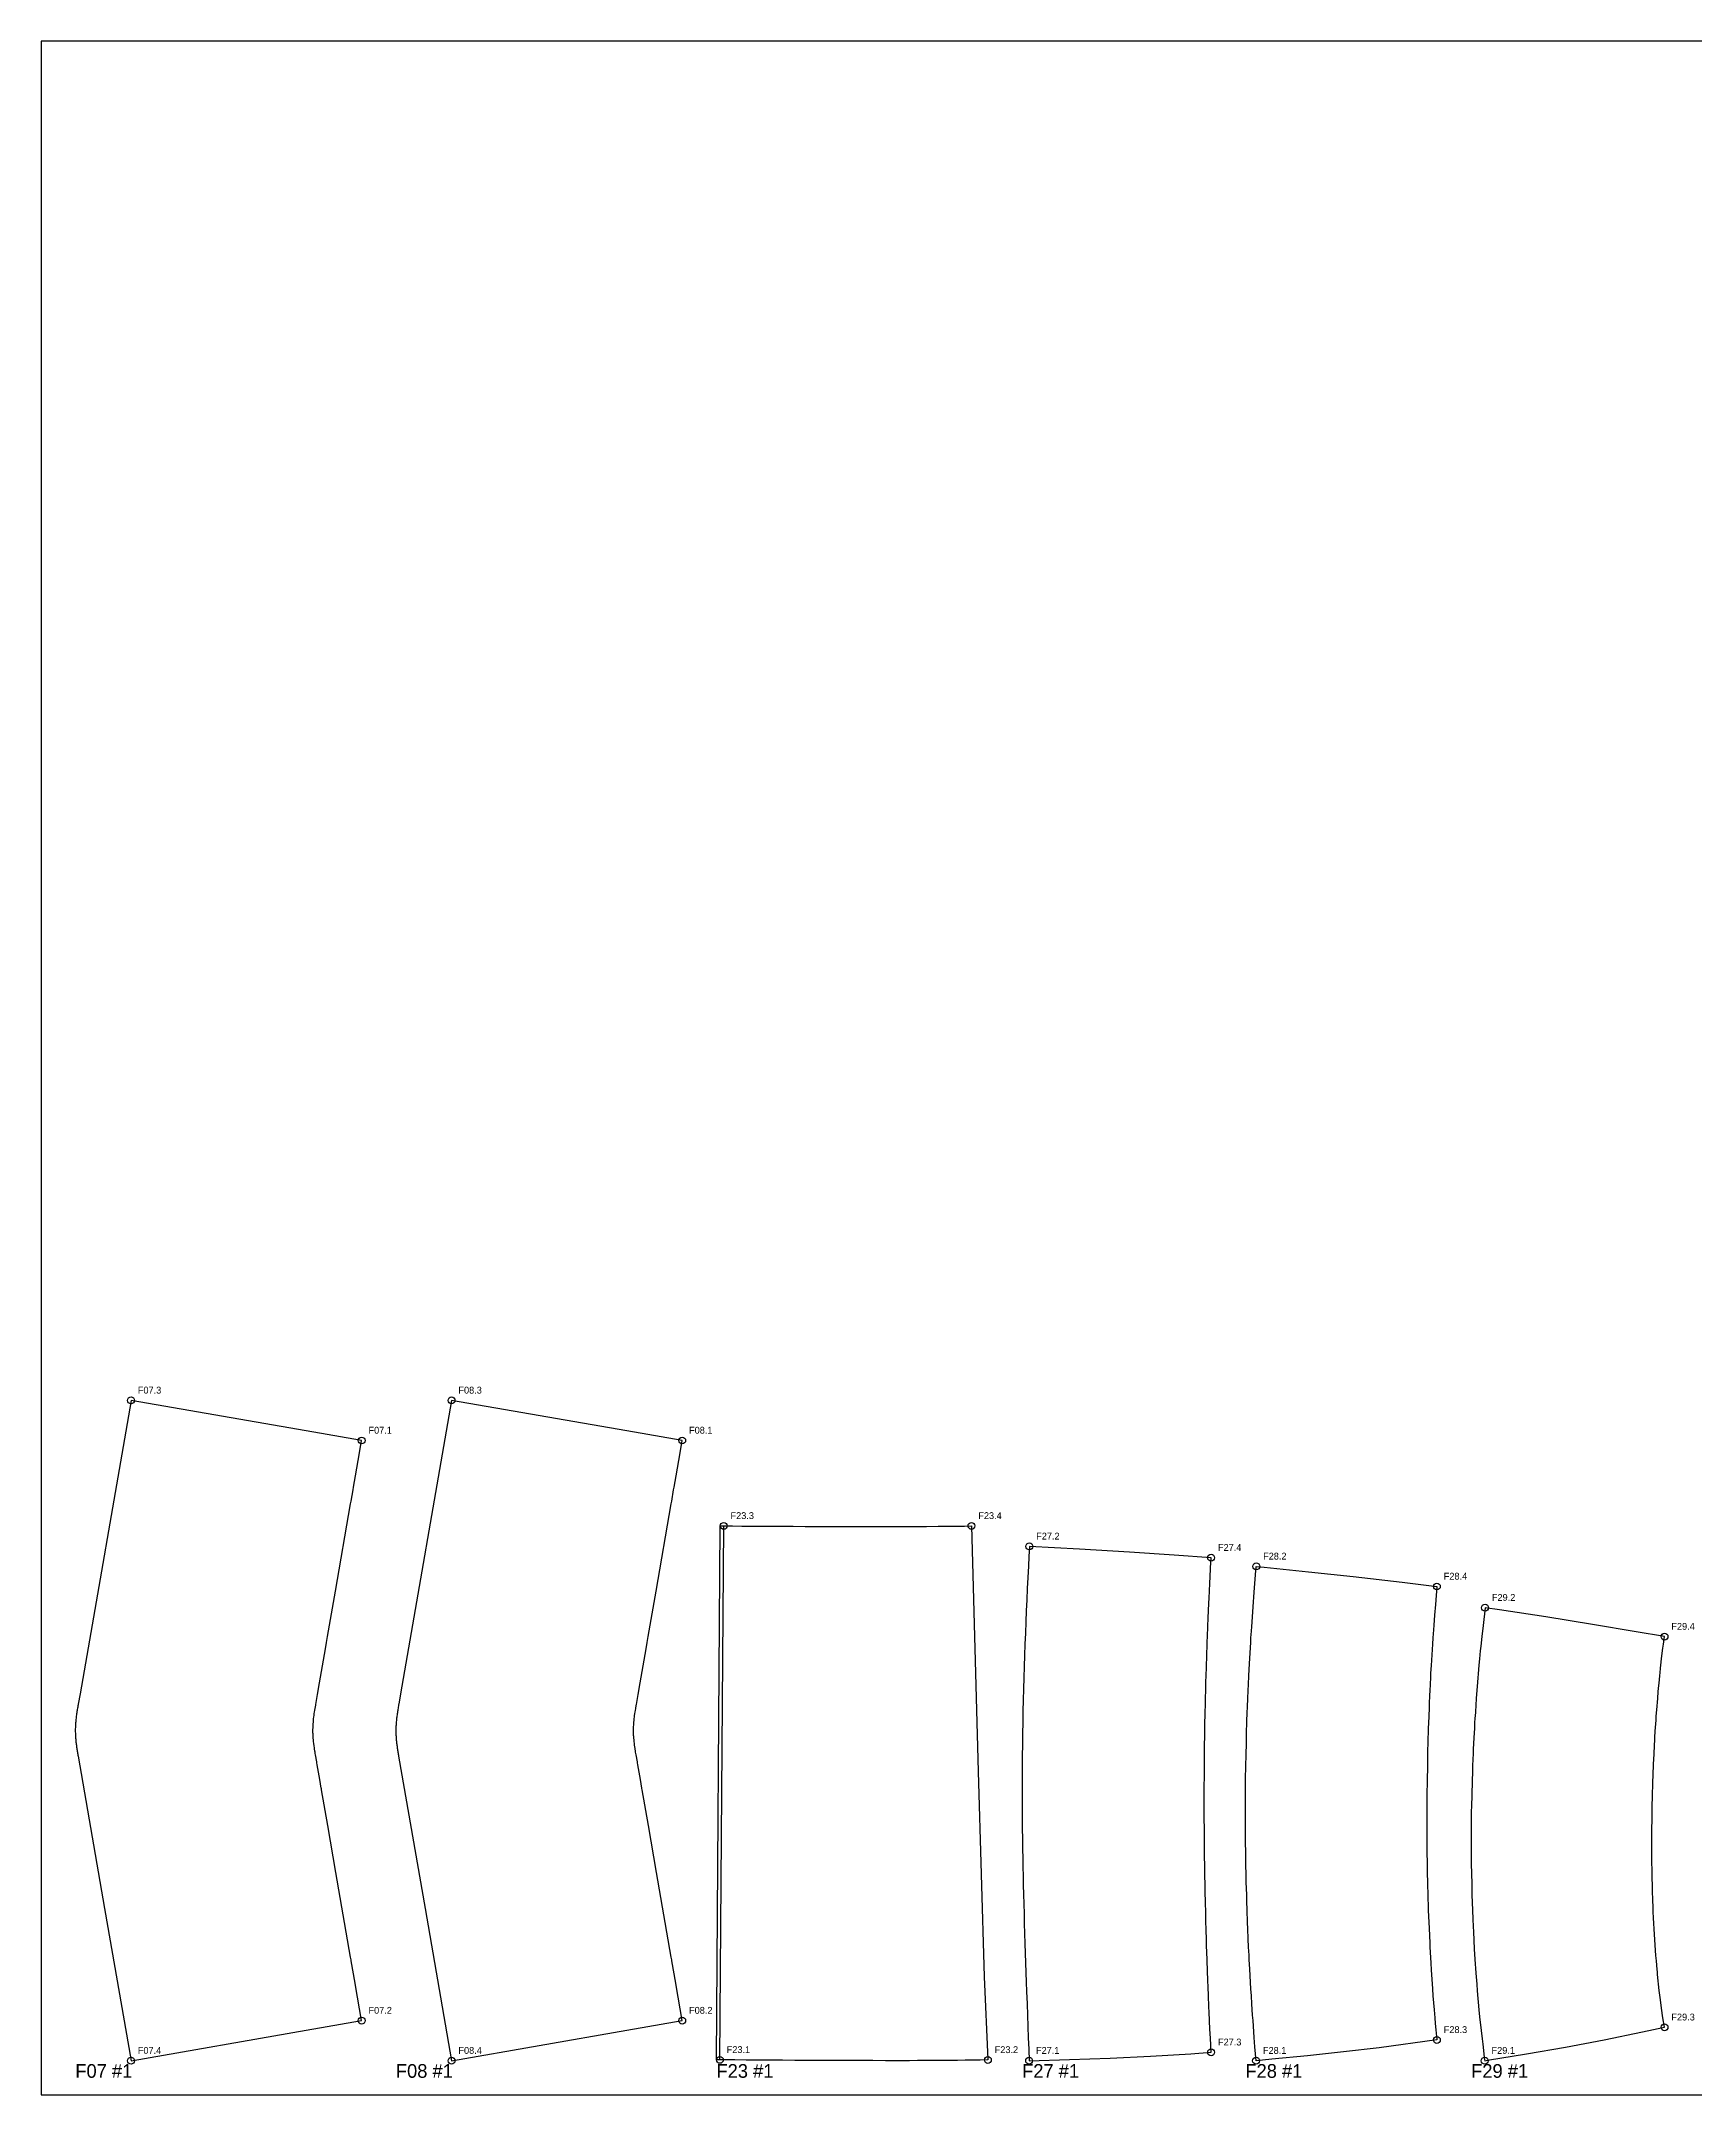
# Model space of a CAD drawing. Header units: millimetres. Extents: x 0 to 1000, y 0 to 600.
# Drawn here: x 0 to 483, y 0 to 600 of the extents above; entities that cross this region are included whole.
import ezdxf

# ---------------------------------------------------------------- set-up
doc = ezdxf.new("R2010")
doc.units = ezdxf.units.MM
for name, color, linetype in [('CUT', 7, 'Continuous'), ('LABEL', 3, 'Continuous'), ('REFERENCE', 3, 'Continuous'), ('SHEET_NONCUT', 8, 'Continuous')]:
    doc.layers.add(name, color=color, linetype=linetype)

msp = doc.modelspace()

# ---------------------------------------------------------------- linework, layer by layer
at = {"layer": 'CUT'}
for points in [[(93.02, 187.54), (93.65, 191.18), (77.49, 193.98), (26.27, 202.89), (11.38, 117.21), (10.85, 114.19), (10.8, 113.92), (10.75, 113.64), (10.69, 113.27), (10.63, 112.95), (10.58, 112.63), (10.53, 112.31), (10.48, 111.98), (10.43, 111.66), (10.38, 111.34), (10.33, 111.01), (10.29, 110.69), (10.25, 110.36), (10.21, 110.04), (10.18, 109.7), (10.14, 109.36), (10.11, 109.01), (10.09, 108.73), (10.06, 108.37), (10.04, 108.05), (10.03, 107.69), (10.01, 107.32), (10, 106.96), (10, 106.63), (10, 106.33), (10, 106.03), (10.01, 105.73), (10.02, 105.44), (10.03, 105.14), (10.04, 104.84), (10.06, 104.54), (10.08, 104.25), (10.11, 103.95), (10.13, 103.65), (10.16, 103.36), (10.19, 103.06), (10.22, 102.77), (10.26, 102.47), (10.3, 102.18), (10.33, 101.88), (10.38, 101.59), (10.42, 101.29), (10.46, 101), (10.51, 100.7), (10.56, 100.41), (10.6, 100.12), (10.65, 99.82), (10.7, 99.53), (10.75, 99.24), (10.81, 98.94), (18.54, 54.47), (26.27, 10), (77.49, 18.91), (93.65, 21.71), (91.86, 32.01), (91.75, 32.63), (90.61, 39.22), (90.58, 39.42), (90.44, 40.22), (86.14, 64.98), (83.76, 78.72), (81.96, 89.13), (81.9, 89.47), (81.87, 89.64), (81.44, 92.1), (80.68, 96.47), (80.59, 96.99), (80.54, 97.3), (80.18, 99.37), (80.11, 99.77), (80.04, 100.15), (79.99, 100.47), (79.88, 101.14), (79.88, 101.17), (79.87, 101.22), (79.74, 102.13), (79.7, 102.38), (79.68, 102.61), (79.59, 103.39), (79.58, 103.45), (79.57, 103.51), (79.57, 103.52), (79.57, 103.56), (79.5, 104.44), (79.49, 104.63), (79.48, 104.75), (79.46, 105), (79.46, 105.01), (79.46, 105.16), (79.45, 105.17), (79.45, 105.26), (79.44, 105.52), (79.43, 105.77), (79.43, 105.99), (79.43, 106.13), (79.43, 106.45), (79.43, 106.49), (79.45, 107.49), (79.47, 108.09), (79.48, 108.14), (79.48, 108.25), (79.55, 109.07), (79.57, 109.31), (79.63, 109.88), (79.7, 110.45), (79.76, 110.89), (79.82, 111.35), (79.91, 111.9), (79.96, 112.26), (79.99, 112.39), (80.06, 112.84), (80.24, 113.86), (80.27, 114.04), (80.48, 115.26), (80.78, 117.02), (81.37, 120.36), (83.1, 130.34), (83.42, 132.21), (83.71, 133.88), (86.02, 147.18), (90.44, 172.68), (90.51, 173.08), (90.58, 173.47), (91.15, 176.77), (91.29, 177.56), (91.86, 180.86)], [(186.67, 187.54), (187.3, 191.18), (171.14, 193.98), (119.92, 202.89), (105.03, 117.21), (104.5, 114.19), (104.45, 113.92), (104.4, 113.64), (104.34, 113.27), (104.28, 112.95), (104.23, 112.63), (104.18, 112.31), (104.13, 111.98), (104.08, 111.66), (104.03, 111.34), (103.98, 111.01), (103.94, 110.69), (103.9, 110.37), (103.86, 110.04), (103.83, 109.7), (103.79, 109.36), (103.76, 109.02), (103.74, 108.73), (103.71, 108.37), (103.69, 108.05), (103.68, 107.69), (103.66, 107.32), (103.65, 106.96), (103.65, 106.63), (103.65, 106.33), (103.65, 106.03), (103.66, 105.73), (103.67, 105.44), (103.68, 105.14), (103.69, 104.84), (103.71, 104.54), (103.73, 104.25), (103.75, 103.95), (103.78, 103.65), (103.81, 103.36), (103.84, 103.06), (103.87, 102.77), (103.91, 102.47), (103.94, 102.18), (103.98, 101.88), (104.02, 101.59), (104.07, 101.29), (104.11, 101), (104.16, 100.7), (104.2, 100.41), (104.25, 100.12), (104.3, 99.82), (104.35, 99.53), (104.4, 99.24), (104.45, 98.94), (112.19, 54.47), (119.92, 10), (171.14, 18.91), (187.3, 21.71), (185.51, 32.01), (185.4, 32.63), (184.26, 39.22), (184.23, 39.42), (184.09, 40.22), (179.79, 64.98), (177.41, 78.72), (175.61, 89.13), (175.55, 89.47), (175.52, 89.64), (175.09, 92.1), (174.33, 96.47), (174.24, 96.99), (174.19, 97.3), (173.83, 99.37), (173.76, 99.77), (173.69, 100.15), (173.64, 100.47), (173.53, 101.14), (173.53, 101.17), (173.52, 101.22), (173.39, 102.13), (173.35, 102.38), (173.32, 102.61), (173.24, 103.39), (173.23, 103.45), (173.22, 103.51), (173.22, 103.52), (173.22, 103.56), (173.15, 104.44), (173.14, 104.63), (173.13, 104.75), (173.11, 105), (173.11, 105.01), (173.1, 105.16), (173.1, 105.17), (173.1, 105.26), (173.09, 105.52), (173.08, 105.77), (173.08, 105.99), (173.08, 106.13), (173.08, 106.45), (173.08, 106.49), (173.09, 107.49), (173.12, 108.08), (173.13, 108.14), (173.13, 108.24), (173.2, 109.07), (173.22, 109.31), (173.28, 109.88), (173.35, 110.45), (173.4, 110.89), (173.47, 111.35), (173.56, 111.9), (173.61, 112.26), (173.63, 112.39), (173.71, 112.83), (173.89, 113.86), (173.92, 114.04), (174.13, 115.26), (174.43, 117.01), (175.01, 120.36), (176.75, 130.34), (177.07, 132.21), (177.36, 133.88), (179.67, 147.18), (184.09, 172.68), (184.16, 173.07), (184.23, 173.47), (184.8, 176.77), (184.94, 177.56), (185.51, 180.86)], [(202.02, 166.21), (204.7, 166.2), (206.82, 166.18), (209.66, 166.17), (212.94, 166.15), (216.31, 166.13), (219.74, 166.11), (223.24, 166.1), (226.78, 166.08), (230.35, 166.07), (233.94, 166.06), (237.55, 166.06), (241.15, 166.05), (244.72, 166.05), (248.27, 166.05), (251.78, 166.06), (255.25, 166.07), (258.67, 166.09), (262.03, 166.11), (265.02, 166.14), (267.68, 166.17), (269.74, 166.2), (271.8, 166.23), (273.73, 94.47), (275.56, 34.46), (276.56, 10.34), (276.56, 10.28), (276.57, 10.25), (276.59, 10.22), (274.39, 10.17), (272.18, 10.14), (269.95, 10.11), (267.71, 10.08), (265.43, 10.06), (263.14, 10.04), (260.81, 10.03), (258.45, 10.02), (256.07, 10.01), (253.66, 10), (250.41, 10), (246.7, 10), (242.94, 10.01), (239.15, 10.01), (235.35, 10.02), (231.54, 10.04), (227.74, 10.06), (223.97, 10.07), (220.23, 10.09), (216.56, 10.12), (212.95, 10.14), (209.42, 10.16), (206, 10.18), (202.69, 10.21), (200.46, 10.22), (198.3, 10.24), (197.3, 10.25), (198.42, 166.24), (199.42, 166.23)], [(303.36, 159.46), (288.71, 160.25), (288.56, 157.34), (288.42, 154.43), (288.26, 151.17), (288.1, 147.92), (287.95, 144.67), (287.81, 141.41), (287.67, 138.16), (287.54, 134.9), (287.41, 131.64), (287.3, 128.38), (287.19, 125.13), (287.09, 121.87), (287, 118.61), (286.92, 115.35), (286.85, 112.09), (286.78, 108.83), (286.73, 105.57), (286.69, 102.31), (286.64, 99.05), (286.61, 95.79), (286.59, 92.53), (286.59, 89.26), (286.59, 87.02), (286.6, 84.77), (286.62, 82.55), (286.63, 80.28), (286.66, 77.61), (286.69, 75.01), (286.74, 71.98), (286.78, 68.97), (286.83, 66.54), (286.88, 63.99), (286.94, 61.33), (287.01, 58.59), (287.08, 55.78), (287.15, 52.92), (287.24, 50.03), (287.33, 47.13), (287.42, 44.24), (287.52, 41.37), (287.62, 38.54), (287.72, 35.78), (287.82, 32.95), (287.91, 30.23), (288.05, 26.62), (288.17, 23.28), (288.29, 19.96), (288.41, 16.64), (288.53, 13.32), (288.64, 10), (300.47, 10.32), (312.3, 10.74), (324.12, 11.31), (335.93, 12.04), (341.82, 12.45), (341.6, 16.55), (341.46, 19.24), (341.22, 24.2), (341.15, 25.73), (341.03, 29.07), (340.93, 31.44), (340.84, 33.45), (340.66, 39.18), (340.55, 42.01), (340.51, 43.3), (340.45, 45.63), (340.38, 48.07), (340.29, 50.98), (340.24, 52.87), (340.15, 56.56), (340.1, 58.99), (340.06, 60.97), (339.99, 64.6), (339.95, 67.11), (339.92, 69.52), (339.9, 69.92), (339.89, 72.14), (339.84, 77.53), (339.84, 78.4), (339.83, 80.05), (339.83, 80.61), (339.82, 82.52), (339.82, 83.2), (339.82, 83.43), (339.82, 86.36), (339.81, 87.9), (339.81, 88.59), (339.85, 94.59), (339.88, 98.74), (339.91, 101.6), (339.97, 105.42), (340.02, 108.68), (340.06, 110.98), (340.06, 111.01), (340.06, 111.15), (340.14, 114.63), (340.16, 115.34), (340.25, 118.78), (340.28, 120.13), (340.3, 120.65), (340.35, 122.4), (340.43, 124.92), (340.54, 128.48), (340.78, 134.7), (340.83, 136.11), (340.86, 136.94), (340.96, 139.26), (341.15, 143.67), (341.22, 145.13), (341.42, 149.4), (341.77, 155.77), (341.79, 156.19), (341.82, 156.93), (331.06, 157.71), (318.01, 158.58)], [(352.19, 106.19), (352.26, 108.49), (352.26, 108.52), (352.27, 108.67), (352.39, 112.14), (352.41, 112.85), (352.55, 116.29), (352.61, 117.65), (352.63, 118.16), (352.71, 119.91), (352.83, 122.43), (353.01, 125.99), (353.38, 132.2), (353.46, 133.61), (353.51, 134.44), (353.66, 136.75), (353.96, 141.15), (354.07, 142.62), (354.39, 146.88), (354.91, 153.24), (354.94, 153.66), (355, 154.4), (357.27, 154.18), (370.28, 152.83), (383.3, 151.42), (397.65, 149.76), (407.77, 148.53), (407.33, 143.26), (407.06, 140.11), (406.84, 137.28), (406.74, 135.88), (406.58, 133.53), (406.45, 131.65), (406.08, 125.44), (405.95, 123.18), (405.89, 121.94), (405.69, 118.01), (405.63, 116.82), (405.61, 116.32), (405.54, 114.7), (405.48, 113.25), (405.37, 110.45), (405.25, 107.08), (405.22, 106.2), (405.22, 105.88), (405.16, 104.08), (405.15, 103.71), (405.13, 102.76), (405.07, 100.66), (405, 97.7), (404.89, 90.16), (404.87, 89.21), (404.86, 88.44), (404.84, 84.96), (404.83, 78.66), (404.83, 78.05), (404.82, 77.93), (404.82, 77.64), (404.85, 72.52), (404.87, 71.85), (404.93, 66.77), (404.97, 64.87), (404.97, 64.47), (405.02, 62.46), (405.13, 57.6), (405.21, 55.28), (405.25, 53.92), (405.48, 48.67), (405.67, 44.34), (405.71, 43.15), (405.79, 41.7), (405.96, 38.46), (406.1, 36.54), (406.44, 31.01), (406.61, 28.96), (406.96, 24.88), (407.15, 22.51), (407.31, 20.9), (407.49, 19.01), (407.69, 17.05), (407.75, 16.4), (407.77, 16.07), (390.91, 13.8), (380.45, 12.54), (369.97, 11.41), (359.51, 10.42), (354.95, 10), (354.63, 14.09), (354.42, 16.78), (354.07, 21.73), (353.95, 23.26), (353.73, 26.6), (353.57, 28.96), (353.45, 30.97), (353.12, 36.7), (352.96, 39.52), (352.89, 40.81), (352.78, 43.14), (352.67, 45.58), (352.55, 48.49), (352.47, 50.38), (352.35, 54.07), (352.25, 56.5), (352.21, 58.47), (352.09, 62.11), (352.05, 64.61), (351.99, 67.03), (351.98, 67.43), (351.96, 69.65), (351.86, 75.03), (351.85, 75.9), (351.84, 77.55), (351.83, 78.11), (351.83, 80.02), (351.82, 80.7), (351.82, 80.93), (351.83, 83.86), (351.83, 85.4), (351.85, 86.09), (351.88, 92.1), (351.96, 96.25), (352.01, 99.11), (352.11, 102.93)], [(417.83, 82.32), (417.78, 78.84), (417.77, 72.53), (417.77, 71.92), (417.77, 71.8), (417.78, 71.51), (417.83, 66.39), (417.85, 65.72), (417.97, 60.64), (418, 58.73), (418.01, 58.34), (418.06, 56.32), (418.28, 51.46), (418.35, 49.14), (418.43, 47.79), (418.69, 42.54), (418.96, 38.21), (419.05, 37.03), (419.15, 35.58), (419.4, 32.35), (419.55, 30.42), (420.07, 24.9), (420.26, 22.86), (420.71, 18.79), (420.95, 16.42), (421.15, 14.81), (421.39, 12.93), (421.62, 10.97), (421.7, 10.33), (421.74, 10), (422.53, 10.13), (433.94, 12), (445.35, 14), (456.59, 16.13), (467.8, 18.39), (474.27, 19.75), (473.82, 22.54), (473.41, 25.34), (473.09, 27.76), (472.74, 30.5), (472.26, 35.22), (472.2, 35.92), (472.12, 36.68), (471.89, 39.13), (471.77, 40.74), (471.34, 46.84), (471.03, 51.75), (470.98, 53.47), (470.97, 53.91), (470.81, 57.87), (470.79, 58.69), (470.71, 61.55), (470.68, 63.03), (470.67, 63.78), (470.62, 65.45), (470.6, 68.18), (470.59, 69.1), (470.59, 70.08), (470.58, 71.86), (470.58, 72.26), (470.58, 72.46), (470.58, 72.52), (470.58, 72.55), (470.6, 77.35), (470.6, 77.99), (470.61, 78.49), (470.62, 79.62), (470.66, 82.56), (470.66, 83.22), (470.67, 84.09), (470.75, 87.49), (470.85, 90.93), (470.86, 91.53), (470.93, 93.23), (470.98, 94.67), (471.01, 95.33), (471.07, 96.87), (471.12, 97.82), (471.44, 103.91), (471.47, 104.6), (471.56, 106.04), (471.57, 106.26), (471.79, 109.44), (471.86, 110.62), (472, 112.47), (472.27, 115.8), (472.45, 117.9), (472.78, 121.23), (472.9, 122.53), (472.98, 123.3), (473.13, 124.67), (473.53, 128.27), (473.81, 130.47), (473.96, 131.64), (474.27, 133.88), (465.97, 135.32), (453.2, 137.46), (439.61, 139.63), (426.03, 141.72), (421.84, 142.34), (421.24, 137.09), (420.87, 133.95), (420.59, 131.12), (420.44, 129.72), (420.22, 127.38), (420.05, 125.5), (419.55, 119.31), (419.36, 117.05), (419.27, 115.81), (419, 111.88), (418.92, 110.69), (418.9, 110.2), (418.8, 108.57), (418.72, 107.13), (418.56, 104.32), (418.4, 100.96), (418.36, 100.08), (418.34, 99.76), (418.27, 97.97), (418.25, 97.6), (418.21, 96.64), (418.14, 94.55), (418.03, 91.59), (417.86, 84.05), (417.83, 83.09)]]:
    msp.add_lwpolyline(points, close=True, dxfattribs=at)
at = {"layer": 'REFERENCE'}
msp.add_lwpolyline([(199.42, 166.23), (202.02, 166.21), (204.7, 166.2), (206.82, 166.18), (209.66, 166.17), (212.94, 166.15), (216.31, 166.13), (219.74, 166.11), (223.24, 166.1), (226.78, 166.08), (230.35, 166.07), (233.94, 166.06), (237.55, 166.06), (241.15, 166.05), (244.72, 166.05), (248.27, 166.05), (251.78, 166.06), (255.25, 166.07), (258.67, 166.09), (262.03, 166.11), (265.02, 166.14), (267.68, 166.17), (269.74, 166.2), (271.8, 166.23), (273.73, 94.47), (275.56, 34.46), (276.56, 10.34), (276.56, 10.28), (276.57, 10.25), (276.59, 10.22), (274.39, 10.17), (272.18, 10.14), (269.95, 10.11), (267.71, 10.08), (265.43, 10.06), (263.14, 10.04), (260.81, 10.03), (258.45, 10.02), (256.07, 10.01), (253.66, 10), (250.41, 10), (246.7, 10), (242.94, 10.01), (239.15, 10.01), (235.35, 10.02), (231.54, 10.04), (227.74, 10.06), (223.97, 10.07), (220.23, 10.09), (216.56, 10.12), (212.95, 10.14), (209.42, 10.16), (206, 10.18), (202.69, 10.21), (200.46, 10.22), (198.3, 10.24)], close=True, dxfattribs=at)
for centre in [(26.27, 202.89), (119.92, 202.89), (93.65, 191.18), (187.3, 191.18), (199.42, 166.23), (271.8, 166.23), (288.71, 160.25), (341.82, 156.93), (355, 154.4), (407.77, 148.53), (421.84, 142.34), (474.27, 133.88), (93.65, 21.71), (187.3, 21.71), (474.27, 19.75), (341.82, 12.45), (407.77, 16.07), (26.27, 10), (119.92, 10), (198.3, 10.24), (276.59, 10.22), (288.64, 10), (354.95, 10), (421.74, 10)]:
    msp.add_circle(centre, 1, dxfattribs=at)
at = {"layer": 'SHEET_NONCUT'}
msp.add_lwpolyline([(0, 0), (1000, 0), (1000, 600), (0, 600)], close=True, dxfattribs=at)

# ---------------------------------------------------------------- texts
at = {"layer": 'LABEL'}
for s, p in [('F07 #1', (10, 5)), ('F08 #1', (103.65, 5)), ('F23 #1', (197.3, 5)), ('F27 #1', (286.59, 5)), ('F28 #1', (351.82, 5)), ('F29 #1', (417.77, 5))]:
    msp.add_text(s, height=4, dxfattribs=at).set_placement(p)
at = {"layer": 'REFERENCE'}
for s, p in [('F07.3', (28.27, 204.89)), ('F08.3', (121.92, 204.89)), ('F07.1', (95.65, 193.18)), ('F08.1', (189.3, 193.18)), ('F23.3', (201.42, 168.23)), ('F23.4', (273.8, 168.23)), ('F27.2', (290.71, 162.25)), ('F27.4', (343.82, 158.93)), ('F28.2', (357, 156.4)), ('F28.4', (409.77, 150.53)), ('F29.2', (423.84, 144.34)), ('F29.4', (476.27, 135.88)), ('F07.2', (95.65, 23.71)), ('F08.2', (189.3, 23.71)), ('F28.3', (409.77, 18.07)), ('F29.3', (476.27, 21.75)), ('F07.4', (28.27, 12)), ('F08.4', (121.92, 12)), ('F23.1', (200.3, 12.24)), ('F23.2', (278.59, 12.22)), ('F27.1', (290.64, 12)), ('F27.3', (343.82, 14.45)), ('F28.1', (356.95, 12)), ('F29.1', (423.74, 12))]:
    msp.add_text(s, height=2, dxfattribs=at).set_placement(p)

doc.saveas('drawing.dxf')
